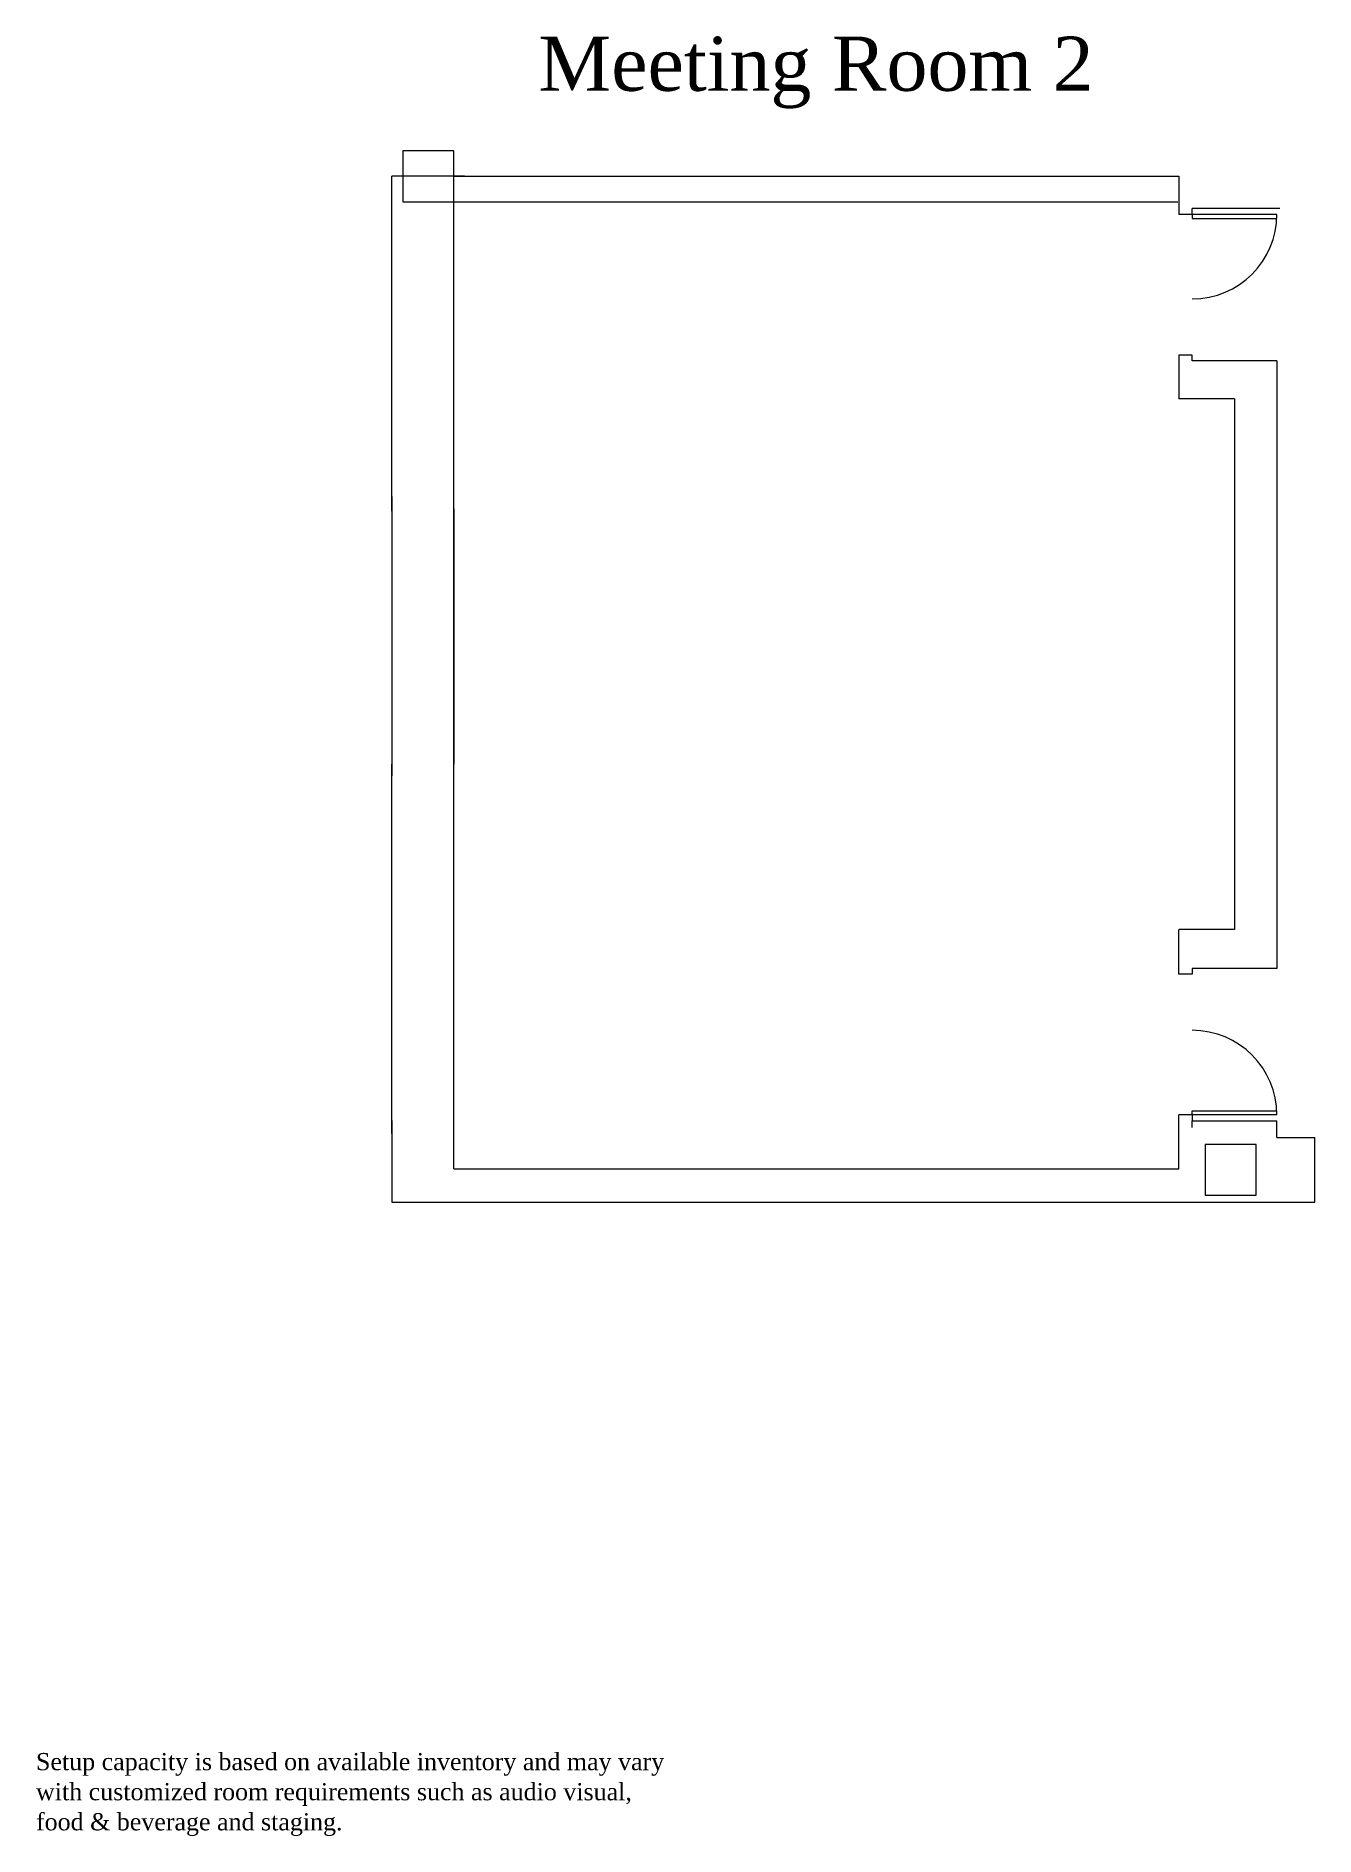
# Model space of a CAD drawing. Header units: inches. Extents: x 3346 to 3950, y 3166 to 4017.
import ezdxf

# ---------------------------------------------------------------- set-up
doc = ezdxf.new("R2010")
doc.units = ezdxf.units.IN
doc.header["$LTSCALE"] = 19.2
doc.header["$MEASUREMENT"] = 0
doc.layers.get('0').update_dxf_attribs({"lineweight": 15})
for name, color, linetype, lineweight in [('A-COLS', 1, 'Continuous', 15), ('A-DOOR', 2, 'Continuous', 15), ('A-FLOR-EQPT', 5, 'Continuous', 15), ('A-WALL-CMU', 4, 'Continuous', 15), ('A-WALL-FULL', 7, 'Continuous', 15), ('A-WALL-LOW', 8, 'Continuous', 15), ('None', 7, 'Continuous', 5)]:
    doc.layers.add(name, color=color, linetype=linetype, lineweight=lineweight)
doc.styles.add('Times New Roman', font='Times New Roman')
doc.styles.add('Times New Roman (bold)', font='Times New Roman')

# ---------------------------------------------------------------- blocks, each defined once
blk = doc.blocks.new('Group-1')
at = {"color": 7, "linetype": 'Continuous', "lineweight": 15}
for p, q in [((165.47844, -155.72499), (165.47844, -153.78099)), ((165.47844, -153.78099), (205.43044, -153.78099)), ((205.47844, -155.72499), (165.47844, -155.72499))]:
    blk.add_line(p, q, dxfattribs=at)
blk.add_arc((165.47844, -155.72499), 39.996, 0, 90, dxfattribs=at)
blk = doc.blocks.new('B$2424-0')
at = {"layer": 'A-WALL-FULL', "color": 7, "linetype": 'Continuous', "lineweight": 15}
blk.add_lwpolyline([(-12, -12), (12, -12), (12, 12), (-12, 12)], close=True, dxfattribs=at)
blk.add_lwpolyline([(-12, -12), (12, -12), (12, 12), (-12, 12)], close=True, dxfattribs=at)
blk = doc.blocks.new('Group-2-1')
at = {"color": 7, "linetype": 'Continuous', "lineweight": 15}
for p, q in [((165.47844, 269.99381), (165.47844, 268.04981)), ((205.47844, 269.99381), (165.47844, 269.99381)), ((165.47844, 268.04981), (205.43044, 268.04981))]:
    blk.add_line(p, q, dxfattribs=at)
blk.add_arc((165.47844, 269.99381), 39.996, 270, 0, dxfattribs=at)
blk = doc.blocks.new('Group-3-1')
at = {"color": 7, "linetype": 'Continuous', "lineweight": 15}
for p, q in [((165.47844, 269.99381), (165.47844, 268.04981)), ((205.47844, 269.99381), (165.47844, 269.99381)), ((165.47844, 268.04981), (205.43044, 268.04981))]:
    blk.add_line(p, q, dxfattribs=at)
blk.add_arc((165.47844, 269.99381), 39.996, 270, 0, dxfattribs=at)
blk = doc.blocks.new('Group-4-1')
at = {"layer": 'A-FLOR-EQPT', "color": 7, "linetype": 'Continuous', "lineweight": 5}
for p, q in [((-178.37272, 287.99381), (-212.61536, 287.99381)), ((-212.61536, 129.61872), (-212.61536, 247.61872)), ((-183.37676, 10.02501), (-183.37676, 148.61872)), ((-212.61536, 136.61872), (-212.61536, 4.61872)), ((-212.61536, -158.38128), (-212.61536, -196.96409))]:
    blk.add_line(p, q, dxfattribs=at)
at = {"layer": 'A-WALL-CMU', "color": 4, "linetype": 'Continuous', "lineweight": 15}
blk.add_line((165.47844, -161.72499), (165.47844, -158.47499), dxfattribs=at)
at = {"layer": 'A-WALL-FULL', "color": 7, "linetype": 'Continuous', "lineweight": 15}
for p, q in [((-212.61536, 231.99381), (-212.61536, 287.99381)), ((-183.37676, 287.99381), (159.22844, 287.99381)), ((-183.37676, 130.77501), (-183.37676, 287.99381)), ((159.22844, 287.99381), (159.22844, 269.99381)), ((-183.37676, 275.99381), (158.63464, 275.99381)), ((-183.37676, 231.99381), (-183.37676, 275.99381)), ((159.22844, 275.99381), (159.22844, 269.99381)), ((206.85344, 272.74381), (165.47844, 272.74381)), ((205.47844, 272.74381), (165.47844, 272.74381)), ((165.47844, 269.99381), (165.47844, 272.74381)), ((165.47844, 269.99381), (165.47844, 272.74381)), ((165.47844, 269.99381), (159.22844, 269.99381)), ((165.47844, 269.99381), (159.22844, 269.99381)), ((165.47844, 203.49381), (159.22844, 203.49381)), ((159.22844, 203.49381), (159.22844, 182.74381)), ((159.22844, 203.49381), (159.22844, 182.74381)), ((165.47844, 203.49381), (159.22844, 203.49381)), ((165.47844, 200.74381), (165.47844, 203.49381)), ((165.47844, 200.74381), (165.47844, 203.49381)), ((205.47844, 200.74381), (165.47844, 200.74381)), ((205.47844, 200.74381), (165.47844, 200.74381)), ((205.47844, 200.74381), (205.47844, -86.47499)), ((205.47844, 200.74381), (205.47844, 53.99381)), ((185.47844, 182.74381), (159.22844, 182.74381)), ((185.47844, 182.74381), (159.38464, 182.74381)), ((185.47844, 182.74381), (185.47844, -68.00619)), ((185.47844, 182.74381), (185.47844, 53.99381)), ((-212.61536, -164.47499), (-212.61536, 10.02501)), ((-183.37676, -181.25619), (-183.37676, 10.02501)), ((159.22844, -89.22499), (159.22844, -68.00619)), ((185.47844, -68.00619), (159.38464, -68.00619)), ((165.47844, -89.22499), (159.22844, -89.22499)), ((205.47844, -86.47499), (165.47844, -86.47499)), ((165.47844, -86.47499), (165.47844, -89.22499)), ((159.22844, -181.25619), (159.22844, -155.72499)), ((165.47844, -155.72499), (159.22844, -155.72499)), ((165.47844, -155.72499), (165.47844, -158.47499)), ((165.47844, -158.47499), (205.49324, -158.47499)), ((205.49324, -166.46409), (205.49324, -158.47499)), ((205.49324, -166.46409), (223.49324, -166.46409)), ((223.49324, -196.96409), (223.49324, -166.46409)), ((-183.37676, -181.25619), (159.22844, -181.25619)), ((-212.61536, -196.96409), (223.49324, -196.96409))]:
    blk.add_line(p, q, dxfattribs=at)
at = {"layer": 'A-WALL-LOW', "color": 8, "linetype": 'Continuous', "lineweight": 15}
blk.add_line((-183.37676, 130.77501), (-183.37676, 10.02501), dxfattribs=at)
at = {"layer": 'A-COLS', "color": 7}
for p in [(-195.37676, 287.99381), (-195.37676, 287.99381), (-195.37676, 287.99381), (183.64564, -181.71409)]:
    blk.add_blockref('B$2424-0', p, dxfattribs=at)
at = {"layer": 'A-DOOR', "color": 7}
for name in ['Group-2-1', 'Group-3-1', 'Group-1']:
    blk.add_blockref(name, (0, 0), dxfattribs=at)
blk = doc.blocks.new('Group-5-1')
at = {"layer": 'None', "color": 7}
blk.add_blockref('Group-4-1', (0, 0), dxfattribs=at)

msp = doc.modelspace()

# ---------------------------------------------------------------- block references
at = {"layer": 'None', "color": 7}
msp.add_blockref('Group-5-1', (3726.77, 3662.71), dxfattribs=at)

# ---------------------------------------------------------------- texts
at = {"layer": 'A-FLOR-EQPT', "color": 7, "attachment_point": 1, "line_spacing_factor": 1.049861}
for s, insert, char_height, style in [('Meeting Room 2', (3583.36, 4016.74), 25.6254, 'Times New Roman (bold)'), ('Setup capacity is based on available inventory and may vary\\Pwith customized room requirements such as audio visual,\\Pfood & beverage and staging.', (3346, 3205.32), 8.125, 'Times New Roman')]:
    msp.add_mtext(s, dxfattribs=dict(at, insert=insert, char_height=char_height, style=style))

doc.saveas('drawing.dxf')
